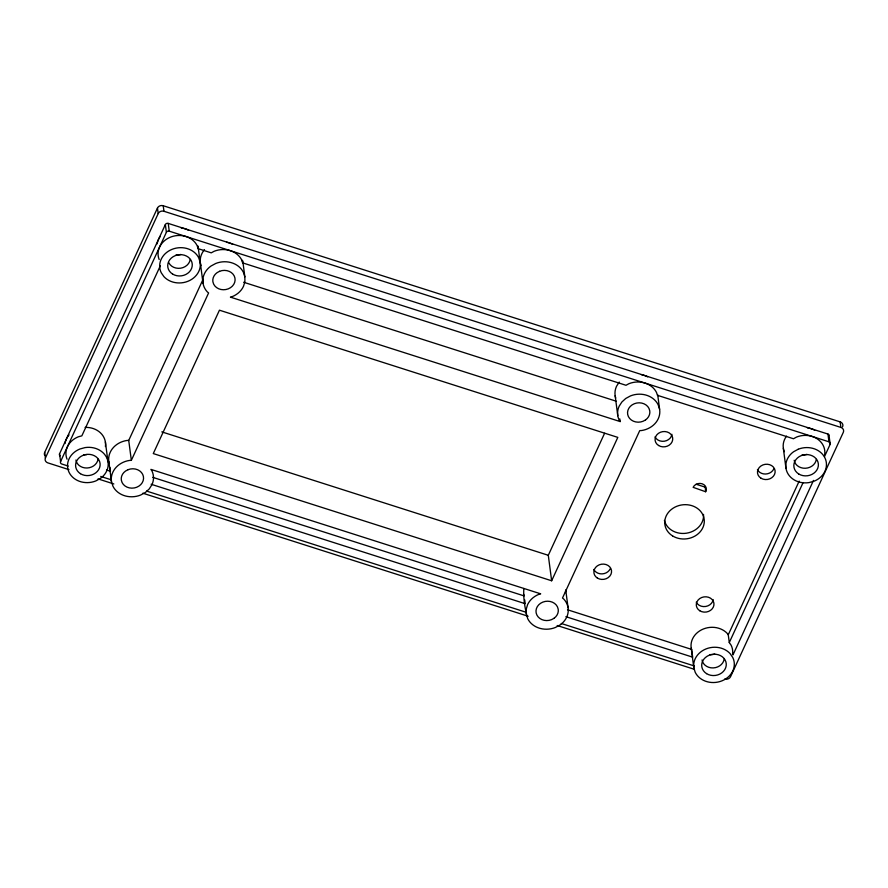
<?xml version="1.0" encoding="UTF-8"?>
<svg xmlns="http://www.w3.org/2000/svg" width="888" height="888" viewBox="0 0 888 888"><rect width="100%" height="100%" fill="white"/><g stroke="black" fill="none" stroke-linecap="round" stroke-linejoin="round"><path stroke-width="1.33" d="M523.831 588.478C523.221 598.49 524.997 609.002 527.694 618.659A21.157 18.271 -7.5 0 0 555.355 627.494L560.106 624.919A21.157 18.271 -7.5 0 0 563.813 599.1L562.493 598.013L639.737 430.613L641.591 430.536A21.157 18.271 -7.5 0 0 659.618 409.29L657.686 394.661M44.711 455.366A4.429 3.83 -7.5 0 1 44.689 452.425L157.465 208.036A4.429 3.83 -7.5 0 1 163.226 205.739L840.148 421.878A4.429 3.83 -7.5 0 1 842.579 426.795M68.964 469.63L47.852 462.881A4.429 3.83 -7.5 0 1 45.421 457.975L158.197 213.575L157.465 208.036M68.265 466.078L61.805 464.013A2.22 1.909 -7.5 0 1 60.584 461.549L59.563 453.79L165.357 224.553A2.22 1.909 -7.5 0 1 168.232 223.41L827.949 434.054A2.22 1.909 -7.5 0 1 829.159 436.508L830.18 444.266L824.497 456.587M60.584 461.549L166.378 232.312L165.357 224.553M160.328 265.778L81.851 435.841L78.344 436.796A20.38 17.605 -7.5 0 0 67.044 459.207M526.229 614.096L526.196 609.323L527.583 604.65A21.157 18.271 -7.5 0 1 538.938 594.305L540.681 593.828L150.927 469.386L151.848 470.707A21.157 18.271 -7.5 0 1 151.948 484.715L149.228 488.955L145.355 492.485L140.604 495.06A21.157 18.271 -7.5 0 1 112.943 486.224L111.477 481.673A21.157 18.271 -7.5 0 1 129.493 460.428L131.346 460.35L128.727 440.404L203.075 279.287M131.346 460.35L208.602 292.951L207.281 291.863A21.157 18.271 -7.5 0 1 210.978 266.045L215.74 263.47A21.157 18.271 -7.5 0 1 243.401 272.305L244.855 276.867L244.899 281.64L243.501 286.313A21.157 18.271 -7.5 0 1 232.157 296.659L230.414 297.136L620.157 421.578L619.813 418.925M551.648 580.774L617.815 437.384L219.447 310.19L153.28 453.579L551.648 580.774L548.296 555.289L604.595 433.277M732.567 654.212A20.38 17.605 -7.5 0 0 731.124 645.221L729.281 642.557L728.26 634.798L799.178 481.118M729.281 642.557L803.107 482.573M732.966 654.944L813.508 480.408M619.236 382.062L616.516 386.302A21.157 18.271 -7.5 0 0 615.717 398.079M705.627 491.741L705.838 491.397A6.871 5.927 -7.5 0 0 702.075 483.771A6.871 5.927 -7.5 0 0 693.14 487.334L705.627 491.741L705.227 486.735M128.727 440.404L126.873 440.481A21.157 18.271 -7.5 0 0 108.858 461.716L111.477 481.673M158.197 213.575A4.429 3.83 -7.5 0 1 163.958 211.277L840.88 427.417A4.429 3.83 -7.5 0 1 843.311 432.334L730.535 676.723A4.429 3.83 -7.5 0 1 724.775 679.02M166.378 232.312A2.22 1.909 -7.5 0 1 169.253 231.169L828.97 441.813A2.22 1.909 -7.5 0 1 830.18 444.266M159.174 259.54A20.38 17.605 -7.5 0 1 171.095 236.896A20.38 17.605 -7.5 0 1 197.136 245.643L198.091 248.651L211.244 252.847L214.13 251.282A21.157 18.271 -7.5 0 1 241.791 260.117L242.679 262.892L625.996 385.281L628.882 383.716A21.157 18.271 -7.5 0 1 656.543 392.54L657.431 395.315L793.472 438.75L796.603 437.051A20.38 17.605 -7.5 0 1 824.697 454.556M243.645 282.251L616.216 401.21M696.192 484.271L705.005 487.079M161.794 431.879L548.296 555.289M152.725 477.333L524.175 595.937L523.609 594.15M567.51 609.767L691.652 649.417L692.673 657.164L565.889 616.683M106.505 470.007L110.445 471.262L109.934 467.388M151.115 484.249L525.197 603.696L524.686 599.811M100.721 476.434L111.133 479.764M146.62 491.086L525.707 612.132M561.283 623.487L694.194 665.933M97.991 478.898L113.831 483.949M142.857 493.217L528.16 616.25M557.187 625.518L694.427 669.33M620.157 421.578L619.247 420.257A21.157 18.271 -7.5 0 1 619.136 406.249L621.866 402.009L625.729 398.479L630.491 395.904A21.157 18.271 -7.5 0 1 658.152 404.739L659.618 409.29M728.26 634.798L727.416 633.577A20.38 17.605 -7.5 0 0 703.451 628.959A20.38 17.605 -7.5 0 0 691.208 648.029L693.839 667.976L695.249 672.371A20.38 17.605 -7.5 0 0 721.9 680.874A20.38 17.605 -7.5 0 0 732.722 657.409L730.036 653.535A20.38 17.605 -7.5 0 0 706.071 648.906A20.38 17.605 -7.5 0 0 693.839 667.976M691.208 648.029L691.652 649.417M200.144 262.226L198.734 257.831A20.38 17.605 -7.5 0 0 172.083 249.328A20.38 17.605 -7.5 0 0 161.261 272.794L163.947 276.668A20.38 17.605 -7.5 0 0 187.912 281.296A20.38 17.605 -7.5 0 0 200.144 262.226L198.046 246.265M108.858 461.716L109.424 463.503M840.148 421.878L840.88 427.417M827.949 434.054L828.97 441.813M783.349 448.373L785.969 468.32M615.162 395.748L617.782 415.706M565.778 590.398L568.065 607.692M242.757 260.906L244.855 276.867M242.346 260.306L242.679 262.892M200.411 263.325L203.03 283.272M197.758 246.065L198.091 248.651M168.232 223.41L169.253 231.169M163.226 205.739L163.958 211.277M105.383 441.935L108.003 461.882M44.689 452.425L45.421 457.975M703.518 514.396A19.825 17.116 -7.5 0 1 686.502 533.2A19.825 17.116 -7.5 0 1 664.402 520.39M671.939 434.321A8.858 7.648 -7.5 0 1 664.379 441.214A8.858 7.648 -7.5 0 1 655.022 436.907M773.77 468.975A8.858 7.648 -7.5 0 1 765.634 474.026A8.858 7.648 -7.5 0 1 757.431 469.608M713.175 599.578A8.858 7.648 -7.5 0 1 705.616 606.482A8.858 7.648 -7.5 0 1 696.248 602.175M610.189 568.842A8.858 7.648 -7.5 0 1 602.053 573.892A8.858 7.648 -7.5 0 1 593.839 569.474M784.282 451.703A20.38 17.605 -7.5 0 1 786.513 436.141M807.325 427.838A20.38 17.605 -7.5 0 1 814.685 430.181M641.402 374.658A21.157 18.271 -7.5 0 1 647.685 376.878M200.966 265.645A21.157 18.271 -7.5 0 1 204.484 249.628M226.651 242.224A21.157 18.271 -7.5 0 1 232.934 244.444M157.187 243.845A20.38 17.605 -7.5 0 1 160.384 236.219M181.196 227.916A20.38 17.605 -7.5 0 1 188.567 230.269M60.062 455.866A2.22 1.909 -7.5 0 1 59.563 453.79M65.057 443.501A20.38 17.605 -7.5 0 1 69.02 434.92M85.104 427.394A20.38 17.605 -7.5 0 1 105.417 446.542M565.634 590.12A21.157 18.271 -7.5 0 1 565.467 592.518M816.327 459.418A11.189 9.657 -7.5 0 1 805.316 468.265A11.189 9.657 -7.5 0 1 794.183 460.273M190.199 259.496A11.189 9.657 -7.5 0 1 180.653 268.198A11.189 9.657 -7.5 0 1 168.831 262.77M98.069 459.151A11.189 9.657 -7.5 0 1 87.057 467.998A11.189 9.657 -7.5 0 1 75.924 460.017M724.186 659.074A11.189 9.657 -7.5 0 1 713.186 667.92A11.189 9.657 -7.5 0 1 702.053 659.939M714.785 654.045A11.189 9.657 -7.5 0 1 709.978 654.6M806.926 454.379A11.189 9.657 -7.5 0 1 802.108 454.934M180.797 254.456A11.189 9.657 -7.5 0 1 175.991 255.011M86.769 454.556A11.189 9.657 -7.5 0 1 83.849 454.678M219.602 271.295L217.094 272.649A11.189 9.657 -7.5 0 0 212.887 281.762L213.664 284.171A11.189 9.657 -7.5 0 0 228.283 288.844A11.189 9.657 -7.5 0 0 234.232 275.968A11.189 9.657 -7.5 0 0 219.602 271.295M100.355 478.477L95.771 480.963A20.38 17.605 -7.5 0 1 69.12 472.449A20.38 17.605 -7.5 0 1 79.953 448.984L85.07 447.596A20.38 17.605 -7.5 0 1 106.604 457.498A20.38 17.605 -7.5 0 1 100.355 478.477M128.05 469.685L125.541 471.051A11.189 9.657 -7.5 0 0 121.334 480.164L122.111 482.573A11.189 9.657 -7.5 0 0 136.73 487.246A11.189 9.657 -7.5 0 0 142.679 474.359A11.189 9.657 -7.5 0 0 128.05 469.685M645.554 419.913L643.045 421.278A11.189 9.657 -7.5 0 1 628.415 416.605A11.189 9.657 -7.5 0 1 634.354 403.718A11.189 9.657 -7.5 0 1 648.984 408.391L649.761 410.8A11.189 9.657 -7.5 0 1 645.554 419.913M798.212 449.239L793.628 451.726A20.38 17.605 -7.5 0 0 787.379 472.705A20.38 17.605 -7.5 0 0 808.913 482.606L814.03 481.218A20.38 17.605 -7.5 0 0 824.863 457.753A20.38 17.605 -7.5 0 0 798.212 449.239M554.001 618.314L551.492 619.669A11.189 9.657 -7.5 0 1 536.863 614.995A11.189 9.657 -7.5 0 1 542.801 602.12A11.189 9.657 -7.5 0 1 557.431 606.793L558.208 609.201A11.189 9.657 -7.5 0 1 554.001 618.314M672.571 535.908A19.825 17.116 -7.5 0 0 704.151 523.31A19.825 17.116 -7.5 0 0 676.823 506.282A19.825 17.116 -7.5 0 0 672.571 535.908M658.563 445.487A8.858 7.648 -7.5 0 0 672.671 439.86A8.858 7.648 -7.5 0 0 660.461 432.245A8.858 7.648 -7.5 0 0 658.563 445.487M760.972 478.188A8.858 7.648 -7.5 0 0 775.08 472.56A8.858 7.648 -7.5 0 0 762.87 464.946A8.858 7.648 -7.5 0 0 760.972 478.188M699.788 610.755A8.858 7.648 -7.5 0 0 713.908 605.128A8.858 7.648 -7.5 0 0 701.687 597.513A8.858 7.648 -7.5 0 0 699.788 610.755M597.38 578.055A8.858 7.648 -7.5 0 0 611.499 572.427A8.858 7.648 -7.5 0 0 599.278 564.812A8.858 7.648 -7.5 0 0 597.38 578.055M798.712 473.97A12.31 10.623 -7.5 0 0 818.303 466.145A12.31 10.623 -7.5 0 0 801.342 455.577A12.31 10.623 -7.5 0 0 798.712 473.97M706.559 673.637A12.321 10.645 -7.5 0 0 726.184 665.811A12.321 10.645 -7.5 0 0 709.201 655.222A12.321 10.645 -7.5 0 0 706.559 673.637M80.453 473.704A12.31 10.623 -7.5 0 0 100.044 465.889A12.31 10.623 -7.5 0 0 83.084 455.322A12.31 10.623 -7.5 0 0 80.453 473.704M172.583 274.048A12.31 10.623 -7.5 0 0 192.185 266.222A12.31 10.623 -7.5 0 0 175.225 255.655A12.31 10.623 -7.5 0 0 172.583 274.048"/></g></svg>
